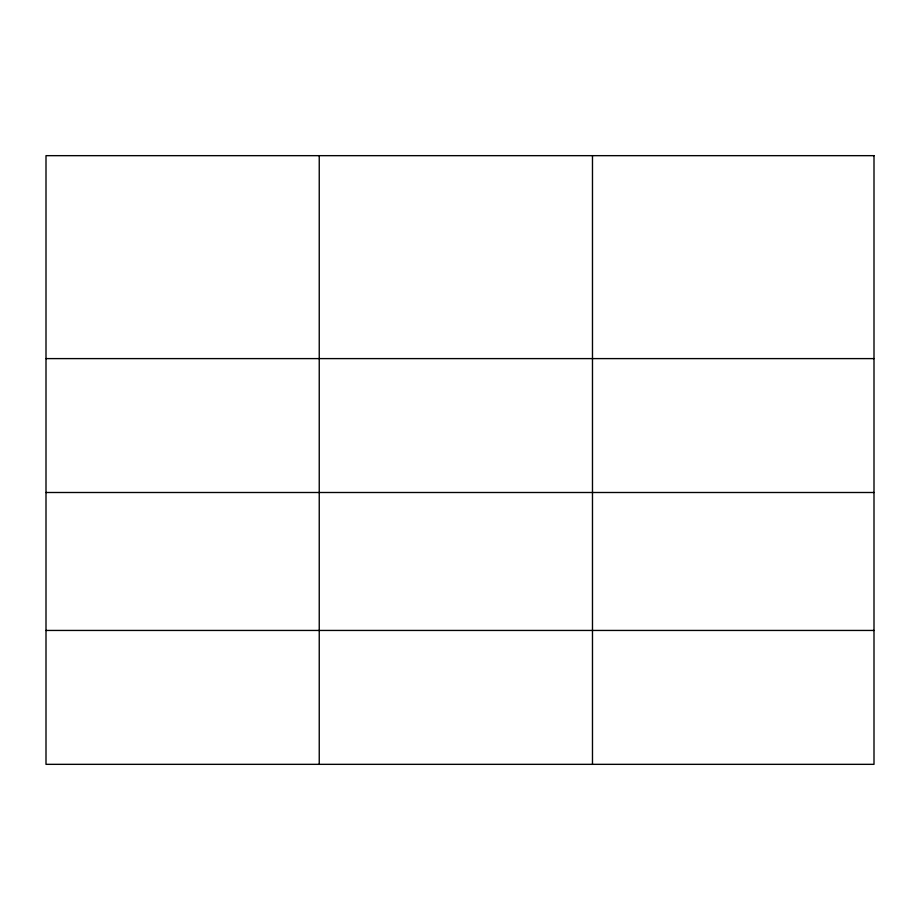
<?xml version="1.0" encoding="UTF-8"?>
<svg xmlns="http://www.w3.org/2000/svg" width="920" height="920" viewBox="0 0 920 920"><rect width="100%" height="100%" fill="white"/><g stroke="black" fill="none" stroke-linecap="round" stroke-linejoin="round"><path stroke-width="1.38" d="M46 358.604L874 358.604M46 492.499L874 492.499M46 630.442L874 630.442M592.48 155.664L592.48 764.336M319.24 155.664L319.24 764.336M874 155.664L46 155.664L46 764.336L874 764.336L874 155.664"/></g></svg>
